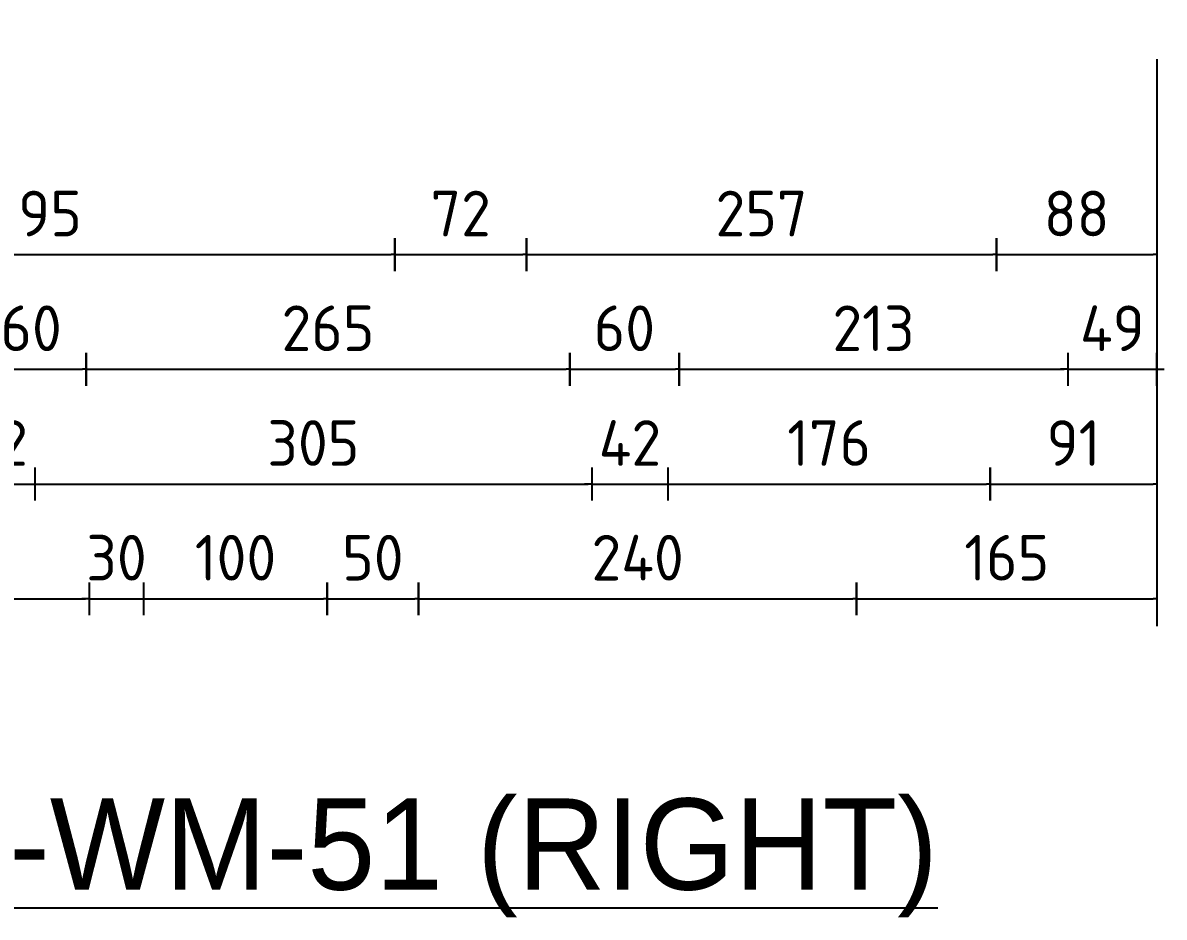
# Model space of a CAD drawing. Header units: millimetres. Extents: x 0 to 420, y 0 to 297.
# Drawn here: x 251.8 to 314.3, y 155 to 204 of the extents above; entities that cross this region are included whole.
import ezdxf
from ezdxf.enums import TextEntityAlignment as Align

# ---------------------------------------------------------------- set-up
doc = ezdxf.new("R2010")
doc.units = ezdxf.units.MM
doc.header["$LTSCALE"] = 10
doc.layers.add('L50', color=7, linetype='Continuous')
doc.layers.add('T25', color=1, linetype='Continuous')
doc.styles.add('ISO', font='iso3098b')
doc.dimstyles.new('signsdim', dxfattribs={"dimtxt": 2.5, "dimasz": 0.2, "dimexe": 1.5, "dimexo": 2, "dimgap": 1, "dimtad": 1, "dimlfac": 10, "dimrnd": 1, "dimtxsty": 'ISO', "dimblk": 'SGNDIM', "dimcen": 2.5, "dimse2": 1, "dimadec": 0, "dimazin": 0, "dimtfac": 1, "dimtix": 1, "dimtmove": 0, "dimatfit": 3, "dimfxl": 1, "dimarcsym": 0})

# ---------------------------------------------------------------- blocks, each defined once
blk = doc.blocks.new('SGNDIM')
for p, q in [((0, 4.5), (0, -4.5)), ((0, 0), (-1, 0))]:
    blk.add_line(p, q)
blk = doc.blocks.new('*D77')
at = {"layer": 'Defpoints', "color": 0, "transparency": 16777216}
for p in [(297.434, 185.594), (313.883, 185.594), (313.883, 172.419)]:
    blk.add_point(p, dxfattribs=at)
at = {"layer": 'T25', "color": 0, "lineweight": -2, "transparency": 16777216}
for p, q in [((313.883, 183.594), (313.883, 170.919)), ((297.634, 172.419), (313.683, 172.419))]:
    blk.add_line(p, q, dxfattribs=at)
at = {"layer": 'T25', "color": 0, "lineweight": -2, "transparency": 16777216, "xscale": 0.2, "yscale": 0.2, "zscale": 0.2, "rotation": 180}
blk.add_blockref('SGNDIM', (297.434, 172.419), dxfattribs=at)
at = {"layer": 'T25', "color": 0, "lineweight": -2, "transparency": 16777216, "xscale": 0.2, "yscale": 0.2, "zscale": 0.2}
blk.add_blockref('SGNDIM', (313.883, 172.419), dxfattribs=at)
at = {"layer": 'T25', "color": 0, "transparency": 16777216, "insert": (305.658, 174.669), "char_height": 2.5, "attachment_point": 5, "style": 'ISO'}
blk.add_mtext('165', dxfattribs=at)
blk = doc.blocks.new('*D78')
at = {"layer": 'Defpoints', "color": 0, "transparency": 16777216}
for p in [(258.389, 203.382), (268.421, 203.382), (268.421, 172.419)]:
    blk.add_point(p, dxfattribs=at)
at = {"layer": 'T25', "color": 0, "lineweight": -2, "transparency": 16777216}
blk.add_line((258.589, 172.419), (268.221, 172.419), dxfattribs=at)
at = {"layer": 'T25', "color": 0, "lineweight": -2, "transparency": 16777216, "xscale": 0.2, "yscale": 0.2, "zscale": 0.2, "rotation": 180}
blk.add_blockref('SGNDIM', (258.389, 172.419), dxfattribs=at)
at = {"layer": 'T25', "color": 0, "lineweight": -2, "transparency": 16777216, "xscale": 0.2, "yscale": 0.2, "zscale": 0.2}
blk.add_blockref('SGNDIM', (268.421, 172.419), dxfattribs=at)
at = {"layer": 'T25', "color": 0, "transparency": 16777216, "insert": (263.405, 174.669), "char_height": 2.5, "attachment_point": 5, "style": 'ISO'}
blk.add_mtext('100', dxfattribs=at)
blk = doc.blocks.new('*D80')
at = {"layer": 'Defpoints', "color": 0, "transparency": 16777216}
for p in [(304.748, 206.552), (313.883, 203.988), (313.883, 178.704)]:
    blk.add_point(p, dxfattribs=at)
at = {"layer": 'T25', "color": 0, "lineweight": -2, "transparency": 16777216}
for p, q in [((313.883, 201.988), (313.883, 177.204)), ((304.948, 178.704), (313.683, 178.704))]:
    blk.add_line(p, q, dxfattribs=at)
at = {"layer": 'T25', "color": 0, "lineweight": -2, "transparency": 16777216, "xscale": 0.2, "yscale": 0.2, "zscale": 0.2, "rotation": 180}
blk.add_blockref('SGNDIM', (304.748, 178.704), dxfattribs=at)
at = {"layer": 'T25', "color": 0, "lineweight": -2, "transparency": 16777216, "xscale": 0.2, "yscale": 0.2, "zscale": 0.2}
blk.add_blockref('SGNDIM', (313.883, 178.704), dxfattribs=at)
at = {"layer": 'T25', "color": 0, "transparency": 16777216, "insert": (309.316, 180.954), "char_height": 2.5, "attachment_point": 5, "style": 'ISO'}
blk.add_mtext('91', dxfattribs=at)
blk = doc.blocks.new('*D81')
at = {"layer": 'Defpoints', "color": 0, "transparency": 16777216}
for p in [(252.421, 189.282), (282.92, 189.282), (282.92, 178.704)]:
    blk.add_point(p, dxfattribs=at)
at = {"layer": 'T25', "color": 0, "lineweight": -2, "transparency": 16777216}
blk.add_line((252.621, 178.704), (282.72, 178.704), dxfattribs=at)
at = {"layer": 'T25', "color": 0, "lineweight": -2, "transparency": 16777216, "xscale": 0.2, "yscale": 0.2, "zscale": 0.2, "rotation": 180}
blk.add_blockref('SGNDIM', (252.421, 178.704), dxfattribs=at)
at = {"layer": 'T25', "color": 0, "lineweight": -2, "transparency": 16777216, "xscale": 0.2, "yscale": 0.2, "zscale": 0.2}
blk.add_blockref('SGNDIM', (282.92, 178.704), dxfattribs=at)
at = {"layer": 'T25', "color": 0, "transparency": 16777216, "insert": (267.67, 180.954), "char_height": 2.5, "attachment_point": 5, "style": 'ISO'}
blk.add_mtext('305', dxfattribs=at)
blk = doc.blocks.new('*D83')
at = {"layer": 'Defpoints', "color": 0, "transparency": 16777216}
for p in [(309.006, 202.188), (313.883, 202.188), (313.883, 184.99)]:
    blk.add_point(p, dxfattribs=at)
at = {"layer": 'T25', "color": 0, "lineweight": -2, "transparency": 16777216}
for p, q in [((313.883, 200.188), (313.883, 183.49)), ((308.806, 184.99), (308.606, 184.99)), ((309.006, 184.99), (313.883, 184.99)), ((314.083, 184.99), (314.283, 184.99))]:
    blk.add_line(p, q, dxfattribs=at)
at = {"layer": 'T25', "color": 0, "lineweight": -2, "transparency": 16777216, "xscale": 0.2, "yscale": 0.2, "zscale": 0.2}
blk.add_blockref('SGNDIM', (309.006, 184.99), dxfattribs=at)
at = {"layer": 'T25', "color": 0, "lineweight": -2, "transparency": 16777216, "xscale": 0.2, "yscale": 0.2, "zscale": 0.2, "rotation": 180}
blk.add_blockref('SGNDIM', (313.883, 184.99), dxfattribs=at)
at = {"layer": 'T25', "color": 0, "transparency": 16777216, "insert": (311.445, 187.24), "char_height": 2.5, "attachment_point": 5, "style": 'ISO'}
blk.add_mtext('49', dxfattribs=at)
blk = doc.blocks.new('*D86')
at = {"layer": 'Defpoints', "color": 0, "transparency": 16777216}
for p in [(305.091, 203.585), (313.883, 203.585), (313.883, 191.276)]:
    blk.add_point(p, dxfattribs=at)
at = {"layer": 'T25', "color": 0, "lineweight": -2, "transparency": 16777216}
for p, q in [((313.883, 201.585), (313.883, 189.776)), ((305.291, 191.276), (313.683, 191.276))]:
    blk.add_line(p, q, dxfattribs=at)
at = {"layer": 'T25', "color": 0, "lineweight": -2, "transparency": 16777216, "xscale": 0.2, "yscale": 0.2, "zscale": 0.2, "rotation": 180}
blk.add_blockref('SGNDIM', (305.091, 191.276), dxfattribs=at)
at = {"layer": 'T25', "color": 0, "lineweight": -2, "transparency": 16777216, "xscale": 0.2, "yscale": 0.2, "zscale": 0.2}
blk.add_blockref('SGNDIM', (313.883, 191.276), dxfattribs=at)
at = {"layer": 'T25', "color": 0, "transparency": 16777216, "insert": (309.487, 193.526), "char_height": 2.5, "attachment_point": 5, "style": 'ISO'}
blk.add_mtext('88', dxfattribs=at)
blk = doc.blocks.new('*D87')
at = {"layer": 'Defpoints', "color": 0, "transparency": 16777216}
for p in [(232.674, 198.572), (272.135, 198.572), (272.135, 191.276)]:
    blk.add_point(p, dxfattribs=at)
at = {"layer": 'T25', "color": 0, "lineweight": -2, "transparency": 16777216}
blk.add_line((232.874, 191.276), (271.935, 191.276), dxfattribs=at)
at = {"layer": 'T25', "color": 0, "lineweight": -2, "transparency": 16777216, "xscale": 0.2, "yscale": 0.2, "zscale": 0.2, "rotation": 180}
blk.add_blockref('SGNDIM', (232.674, 191.276), dxfattribs=at)
at = {"layer": 'T25', "color": 0, "lineweight": -2, "transparency": 16777216, "xscale": 0.2, "yscale": 0.2, "zscale": 0.2}
blk.add_blockref('SGNDIM', (272.135, 191.276), dxfattribs=at)
at = {"layer": 'T25', "color": 0, "transparency": 16777216, "insert": (252.404, 193.526), "char_height": 2.5, "attachment_point": 5, "style": 'ISO'}
blk.add_mtext('395', dxfattribs=at)
blk = doc.blocks.new('*D64')
at = {"layer": 'Defpoints', "color": 0, "transparency": 16777216}
for p in [(273.437, 246.483), (297.434, 246.483), (297.434, 172.419)]:
    blk.add_point(p, dxfattribs=at)
at = {"layer": 'T25', "color": 0, "lineweight": -2, "transparency": 16777216}
blk.add_line((273.637, 172.419), (297.234, 172.419), dxfattribs=at)
at = {"layer": 'T25', "color": 0, "lineweight": -2, "transparency": 16777216, "xscale": 0.2, "yscale": 0.2, "zscale": 0.2, "rotation": 180}
blk.add_blockref('SGNDIM', (273.437, 172.419), dxfattribs=at)
at = {"layer": 'T25', "color": 0, "lineweight": -2, "transparency": 16777216, "xscale": 0.2, "yscale": 0.2, "zscale": 0.2}
blk.add_blockref('SGNDIM', (297.434, 172.419), dxfattribs=at)
at = {"layer": 'T25', "color": 0, "transparency": 16777216, "insert": (285.435, 174.669), "char_height": 2.5, "attachment_point": 5, "style": 'ISO'}
blk.add_mtext('240', dxfattribs=at)
blk = doc.blocks.new('*D95')
at = {"layer": 'Defpoints', "color": 0, "transparency": 16777216}
for p in [(268.421, 187.9), (273.437, 187.9), (273.437, 172.419)]:
    blk.add_point(p, dxfattribs=at)
at = {"layer": 'T25', "color": 0, "lineweight": -2, "transparency": 16777216}
blk.add_line((268.621, 172.419), (273.237, 172.419), dxfattribs=at)
at = {"layer": 'T25', "color": 0, "lineweight": -2, "transparency": 16777216, "xscale": 0.2, "yscale": 0.2, "zscale": 0.2, "rotation": 180}
blk.add_blockref('SGNDIM', (268.421, 172.419), dxfattribs=at)
at = {"layer": 'T25', "color": 0, "lineweight": -2, "transparency": 16777216, "xscale": 0.2, "yscale": 0.2, "zscale": 0.2}
blk.add_blockref('SGNDIM', (273.437, 172.419), dxfattribs=at)
at = {"layer": 'T25', "color": 0, "transparency": 16777216, "insert": (270.929, 174.669), "char_height": 2.5, "attachment_point": 5, "style": 'ISO'}
blk.add_mtext('50', dxfattribs=at)
blk = doc.blocks.new('*D96')
at = {"layer": 'Defpoints', "color": 0, "transparency": 16777216}
for p in [(255.379, 181.707), (258.389, 181.707), (258.389, 172.419)]:
    blk.add_point(p, dxfattribs=at)
at = {"layer": 'T25', "color": 0, "lineweight": -2, "transparency": 16777216}
for p, q in [((255.179, 172.419), (254.979, 172.419)), ((255.379, 172.419), (258.389, 172.419)), ((258.589, 172.419), (258.789, 172.419))]:
    blk.add_line(p, q, dxfattribs=at)
at = {"layer": 'T25', "color": 0, "lineweight": -2, "transparency": 16777216, "xscale": 0.2, "yscale": 0.2, "zscale": 0.2}
blk.add_blockref('SGNDIM', (255.379, 172.419), dxfattribs=at)
at = {"layer": 'T25', "color": 0, "lineweight": -2, "transparency": 16777216, "xscale": 0.2, "yscale": 0.2, "zscale": 0.2, "rotation": 180}
blk.add_blockref('SGNDIM', (258.389, 172.419), dxfattribs=at)
at = {"layer": 'T25', "color": 0, "transparency": 16777216, "insert": (256.884, 174.669), "char_height": 2.5, "attachment_point": 5, "style": 'ISO'}
blk.add_mtext('30', dxfattribs=at)
blk = doc.blocks.new('*D97')
at = {"layer": 'Defpoints', "color": 0, "transparency": 16777216}
for p in [(240.331, 218.863), (255.379, 218.863), (255.379, 172.419)]:
    blk.add_point(p, dxfattribs=at)
at = {"layer": 'T25', "color": 0, "lineweight": -2, "transparency": 16777216}
blk.add_line((240.531, 172.419), (255.179, 172.419), dxfattribs=at)
at = {"layer": 'T25', "color": 0, "lineweight": -2, "transparency": 16777216, "xscale": 0.2, "yscale": 0.2, "zscale": 0.2, "rotation": 180}
blk.add_blockref('SGNDIM', (240.331, 172.419), dxfattribs=at)
at = {"layer": 'T25', "color": 0, "lineweight": -2, "transparency": 16777216, "xscale": 0.2, "yscale": 0.2, "zscale": 0.2}
blk.add_blockref('SGNDIM', (255.379, 172.419), dxfattribs=at)
at = {"layer": 'T25', "color": 0, "transparency": 16777216, "insert": (247.855, 174.669), "char_height": 2.5, "attachment_point": 5, "style": 'ISO'}
blk.add_mtext('150', dxfattribs=at)
blk = doc.blocks.new('*D98')
at = {"layer": 'Defpoints', "color": 0, "transparency": 16777216}
for p in [(282.92, 180.155), (287.104, 180.155), (287.104, 178.704)]:
    blk.add_point(p, dxfattribs=at)
at = {"layer": 'T25', "color": 0, "lineweight": -2, "transparency": 16777216}
for p, q in [((282.72, 178.704), (282.52, 178.704)), ((282.92, 178.704), (287.104, 178.704)), ((287.304, 178.704), (287.504, 178.704))]:
    blk.add_line(p, q, dxfattribs=at)
at = {"layer": 'T25', "color": 0, "lineweight": -2, "transparency": 16777216, "xscale": 0.2, "yscale": 0.2, "zscale": 0.2}
blk.add_blockref('SGNDIM', (282.92, 178.704), dxfattribs=at)
at = {"layer": 'T25', "color": 0, "lineweight": -2, "transparency": 16777216, "xscale": 0.2, "yscale": 0.2, "zscale": 0.2, "rotation": 180}
blk.add_blockref('SGNDIM', (287.104, 178.704), dxfattribs=at)
at = {"layer": 'T25', "color": 0, "transparency": 16777216, "insert": (285.012, 180.954), "char_height": 2.5, "attachment_point": 5, "style": 'ISO'}
blk.add_mtext('42', dxfattribs=at)
blk = doc.blocks.new('*D99')
at = {"layer": 'Defpoints', "color": 0, "transparency": 16777216}
for p in [(287.104, 184.824), (304.748, 184.824), (304.748, 178.704)]:
    blk.add_point(p, dxfattribs=at)
at = {"layer": 'T25', "color": 0, "lineweight": -2, "transparency": 16777216}
blk.add_line((287.304, 178.704), (304.548, 178.704), dxfattribs=at)
at = {"layer": 'T25', "color": 0, "lineweight": -2, "transparency": 16777216, "xscale": 0.2, "yscale": 0.2, "zscale": 0.2, "rotation": 180}
blk.add_blockref('SGNDIM', (287.104, 178.704), dxfattribs=at)
at = {"layer": 'T25', "color": 0, "lineweight": -2, "transparency": 16777216, "xscale": 0.2, "yscale": 0.2, "zscale": 0.2}
blk.add_blockref('SGNDIM', (304.748, 178.704), dxfattribs=at)
at = {"layer": 'T25', "color": 0, "transparency": 16777216, "insert": (295.926, 180.954), "char_height": 2.5, "attachment_point": 5, "style": 'ISO'}
blk.add_mtext('176', dxfattribs=at)
blk = doc.blocks.new('*D100')
at = {"layer": 'Defpoints', "color": 0, "transparency": 16777216}
for p in [(248.219, 180.162), (252.421, 180.162), (252.421, 178.704)]:
    blk.add_point(p, dxfattribs=at)
at = {"layer": 'T25', "color": 0, "lineweight": -2, "transparency": 16777216}
for p, q in [((248.019, 178.704), (247.819, 178.704)), ((248.219, 178.704), (252.421, 178.704)), ((252.621, 178.704), (252.821, 178.704))]:
    blk.add_line(p, q, dxfattribs=at)
at = {"layer": 'T25', "color": 0, "lineweight": -2, "transparency": 16777216, "xscale": 0.2, "yscale": 0.2, "zscale": 0.2}
blk.add_blockref('SGNDIM', (248.219, 178.704), dxfattribs=at)
at = {"layer": 'T25', "color": 0, "lineweight": -2, "transparency": 16777216, "xscale": 0.2, "yscale": 0.2, "zscale": 0.2, "rotation": 180}
blk.add_blockref('SGNDIM', (252.421, 178.704), dxfattribs=at)
at = {"layer": 'T25', "color": 0, "transparency": 16777216, "insert": (250.32, 180.954), "char_height": 2.5, "attachment_point": 5, "style": 'ISO'}
blk.add_mtext('42', dxfattribs=at)
blk = doc.blocks.new('*D102')
at = {"layer": 'Defpoints', "color": 0, "transparency": 16777216}
for p in [(249.187, 186.483), (255.227, 186.483), (255.227, 184.99)]:
    blk.add_point(p, dxfattribs=at)
at = {"layer": 'T25', "color": 0, "lineweight": -2, "transparency": 16777216}
blk.add_line((249.387, 184.99), (255.027, 184.99), dxfattribs=at)
at = {"layer": 'T25', "color": 0, "lineweight": -2, "transparency": 16777216, "xscale": 0.2, "yscale": 0.2, "zscale": 0.2, "rotation": 180}
blk.add_blockref('SGNDIM', (249.187, 184.99), dxfattribs=at)
at = {"layer": 'T25', "color": 0, "lineweight": -2, "transparency": 16777216, "xscale": 0.2, "yscale": 0.2, "zscale": 0.2}
blk.add_blockref('SGNDIM', (255.227, 184.99), dxfattribs=at)
at = {"layer": 'T25', "color": 0, "transparency": 16777216, "insert": (252.207, 187.24), "char_height": 2.5, "attachment_point": 5, "style": 'ISO'}
blk.add_mtext('60', dxfattribs=at)
blk = doc.blocks.new('*D90')
at = {"layer": 'Defpoints', "color": 0, "transparency": 16777216}
for p in [(255.227, 191.538), (281.717, 191.538), (281.717, 184.99)]:
    blk.add_point(p, dxfattribs=at)
at = {"layer": 'T25', "color": 0, "lineweight": -2, "transparency": 16777216}
blk.add_line((255.427, 184.99), (281.517, 184.99), dxfattribs=at)
at = {"layer": 'T25', "color": 0, "lineweight": -2, "transparency": 16777216, "xscale": 0.2, "yscale": 0.2, "zscale": 0.2, "rotation": 180}
blk.add_blockref('SGNDIM', (255.227, 184.99), dxfattribs=at)
at = {"layer": 'T25', "color": 0, "lineweight": -2, "transparency": 16777216, "xscale": 0.2, "yscale": 0.2, "zscale": 0.2}
blk.add_blockref('SGNDIM', (281.717, 184.99), dxfattribs=at)
at = {"layer": 'T25', "color": 0, "transparency": 16777216, "insert": (268.472, 187.24), "char_height": 2.5, "attachment_point": 5, "style": 'ISO'}
blk.add_mtext('265', dxfattribs=at)
blk = doc.blocks.new('*D91')
at = {"layer": 'Defpoints', "color": 0, "transparency": 16777216}
for p in [(281.717, 186.47), (287.706, 186.47), (287.706, 184.99)]:
    blk.add_point(p, dxfattribs=at)
at = {"layer": 'T25', "color": 0, "lineweight": -2, "transparency": 16777216}
blk.add_line((281.917, 184.99), (287.506, 184.99), dxfattribs=at)
at = {"layer": 'T25', "color": 0, "lineweight": -2, "transparency": 16777216, "xscale": 0.2, "yscale": 0.2, "zscale": 0.2, "rotation": 180}
blk.add_blockref('SGNDIM', (281.717, 184.99), dxfattribs=at)
at = {"layer": 'T25', "color": 0, "lineweight": -2, "transparency": 16777216, "xscale": 0.2, "yscale": 0.2, "zscale": 0.2}
blk.add_blockref('SGNDIM', (287.706, 184.99), dxfattribs=at)
at = {"layer": 'T25', "color": 0, "transparency": 16777216, "insert": (284.711, 187.24), "char_height": 2.5, "attachment_point": 5, "style": 'ISO'}
blk.add_mtext('60', dxfattribs=at)
blk = doc.blocks.new('*D92')
at = {"layer": 'Defpoints', "color": 0, "transparency": 16777216}
for p in [(287.706, 190.255), (309.006, 190.255), (309.006, 184.99)]:
    blk.add_point(p, dxfattribs=at)
at = {"layer": 'T25', "color": 0, "lineweight": -2, "transparency": 16777216}
blk.add_line((287.906, 184.99), (308.806, 184.99), dxfattribs=at)
at = {"layer": 'T25', "color": 0, "lineweight": -2, "transparency": 16777216, "xscale": 0.2, "yscale": 0.2, "zscale": 0.2, "rotation": 180}
blk.add_blockref('SGNDIM', (287.706, 184.99), dxfattribs=at)
at = {"layer": 'T25', "color": 0, "lineweight": -2, "transparency": 16777216, "xscale": 0.2, "yscale": 0.2, "zscale": 0.2}
blk.add_blockref('SGNDIM', (309.006, 184.99), dxfattribs=at)
at = {"layer": 'T25', "color": 0, "transparency": 16777216, "insert": (298.356, 187.24), "char_height": 2.5, "attachment_point": 5, "style": 'ISO'}
blk.add_mtext('213', dxfattribs=at)
blk = doc.blocks.new('*D93')
at = {"layer": 'Defpoints', "color": 0, "transparency": 16777216}
for p in [(272.135, 192.609), (279.347, 192.609), (279.347, 191.276)]:
    blk.add_point(p, dxfattribs=at)
at = {"layer": 'T25', "color": 0, "lineweight": -2, "transparency": 16777216}
blk.add_line((272.335, 191.276), (279.147, 191.276), dxfattribs=at)
at = {"layer": 'T25', "color": 0, "lineweight": -2, "transparency": 16777216, "xscale": 0.2, "yscale": 0.2, "zscale": 0.2, "rotation": 180}
blk.add_blockref('SGNDIM', (272.135, 191.276), dxfattribs=at)
at = {"layer": 'T25', "color": 0, "lineweight": -2, "transparency": 16777216, "xscale": 0.2, "yscale": 0.2, "zscale": 0.2}
blk.add_blockref('SGNDIM', (279.347, 191.276), dxfattribs=at)
at = {"layer": 'T25', "color": 0, "transparency": 16777216, "insert": (275.741, 193.526), "char_height": 2.5, "attachment_point": 5, "style": 'ISO'}
blk.add_mtext('72', dxfattribs=at)
blk = doc.blocks.new('*D94')
at = {"layer": 'Defpoints', "color": 0, "transparency": 16777216}
for p in [(279.347, 196.036), (305.091, 196.036), (305.091, 191.276)]:
    blk.add_point(p, dxfattribs=at)
at = {"layer": 'T25', "color": 0, "lineweight": -2, "transparency": 16777216}
blk.add_line((279.547, 191.276), (304.891, 191.276), dxfattribs=at)
at = {"layer": 'T25', "color": 0, "lineweight": -2, "transparency": 16777216, "xscale": 0.2, "yscale": 0.2, "zscale": 0.2, "rotation": 180}
blk.add_blockref('SGNDIM', (279.347, 191.276), dxfattribs=at)
at = {"layer": 'T25', "color": 0, "lineweight": -2, "transparency": 16777216, "xscale": 0.2, "yscale": 0.2, "zscale": 0.2}
blk.add_blockref('SGNDIM', (305.091, 191.276), dxfattribs=at)
at = {"layer": 'T25', "color": 0, "transparency": 16777216, "insert": (292.219, 193.526), "char_height": 2.5, "attachment_point": 5, "style": 'ISO'}
blk.add_mtext('257', dxfattribs=at)

msp = doc.modelspace()

# ---------------------------------------------------------------- texts
at = {"layer": 'L50'}
msp.add_text('%%UMR-WM-51 (RIGHT)', height=5, dxfattribs=at).set_placement((271.2476, 156.4804), align=Align.CENTER)

# ---------------------------------------------------------------- dimensions: what is measured, and where the dimension line sits
at = {"layer": 'T25'}
for base, p1, p2, override, picture, middle in [((297.4339, 172.4186), (273.437, 246.4828), (297.4339, 246.4828), {"dimse1": 1}, '*D64', (285.4354, 174.6686)), ((255.3793, 172.4186), (240.3313, 218.863), (255.3793, 218.863), {"dimse1": 1}, '*D97', (247.8553, 174.6686)), ((313.8826, 178.7043), (304.7485, 206.5516), (313.8826, 203.9875), {"dimse1": 1, "dimse2": 0}, '*D80', (309.3155, 180.9543)), ((268.421, 172.4186), (258.3889, 203.3815), (268.421, 203.3815), {"dimse1": 1}, '*D78', (263.4049, 174.6686)), ((313.8826, 191.2757), (305.0913, 203.5848), (313.8826, 203.5848), {"dimse1": 1, "dimse2": 0}, '*D86', (309.4869, 193.5257)), ((313.8826, 184.99), (309.0064, 202.1876), (313.8826, 202.1876), {"dimse1": 1, "dimse2": 0}, '*D83', (311.4445, 187.24)), ((272.1346, 191.2757), (232.6738, 198.5722), (272.1346, 198.5722), {"dimse1": 1}, '*D87', (252.4042, 193.5257)), ((305.0913, 191.2757), (279.3471, 196.0359), (305.0913, 196.0359), {"dimse1": 1}, '*D94', (292.2192, 193.5257)), ((279.3471, 191.2757), (272.13458, 192.60934), (279.3471, 192.60934), {"dimse1": 1}, '*D93', (275.74084, 193.5257)), ((281.71719, 184.98999), (255.22672, 191.53829), (281.71719, 191.53829), {"dimse1": 1}, '*D90', (268.47195, 187.23999)), ((309.0064, 184.99), (287.7055, 190.2555), (309.0064, 190.2555), {"dimse1": 1}, '*D92', (298.356, 187.24)), ((255.2267, 184.99), (249.1874, 186.4829), (255.2267, 186.4829), {"dimse1": 1}, '*D102', (252.207, 187.24)), ((282.9197, 178.7043), (252.4211, 189.2822), (282.9197, 189.2822), {"dimse1": 1}, '*D81', (267.6704, 180.9543)), ((287.7055, 184.99), (281.7172, 186.4703), (287.7055, 186.4703), {"dimse1": 1}, '*D91', (284.7114, 187.24)), ((273.437, 172.4186), (268.421, 187.9), (273.437, 187.9), {"dimse1": 1}, '*D95', (270.929, 174.6686)), ((304.7485, 178.7043), (287.1036, 184.8241), (304.7485, 184.8241), {"dimse1": 1}, '*D99', (295.926, 180.9543)), ((252.4211, 178.7043), (248.2193, 180.1616), (252.4211, 180.1616), {"dimse1": 1}, '*D100', (250.3202, 180.9543)), ((287.1036, 178.7043), (282.9197, 180.1554), (287.1036, 180.1554), {"dimse1": 1}, '*D98', (285.0116, 180.9543)), ((258.3889, 172.4186), (255.3793, 181.7075), (258.3889, 181.7075), {"dimse1": 1}, '*D96', (256.8841, 174.6686))]:
    dim = msp.add_linear_dim(base=base, p1=p1, p2=p2, dimstyle='signsdim', override=override, dxfattribs=at)
    dim.commit()
    dim.dimension.update_dxf_attribs({"geometry": picture, "text_midpoint": middle})
dim = msp.add_linear_dim(base=(313.8826, 172.4186), p1=(297.4339, 185.5937), p2=(313.8826, 185.5937), text='165', dimstyle='signsdim', override={"dimse1": 1, "dimse2": 0}, dxfattribs=at)
dim.commit()
dim.dimension.update_dxf_attribs({"geometry": '*D77', "text_midpoint": (305.6582, 174.6686)})

doc.saveas('drawing.dxf')
